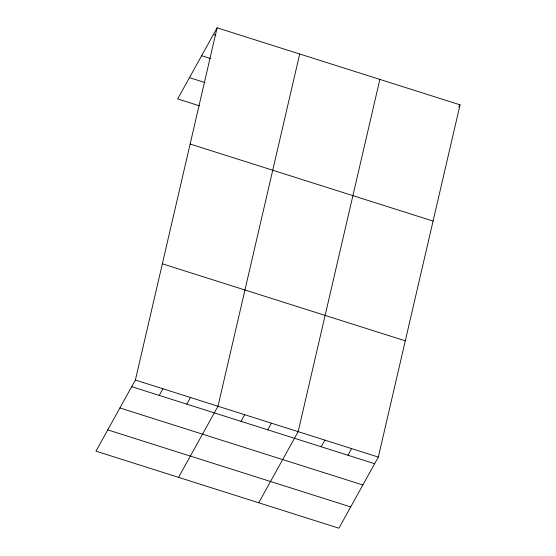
<?xml version="1.0" encoding="UTF-8"?>
<svg xmlns="http://www.w3.org/2000/svg" width="556" height="556" viewBox="0 0 556 556"><rect width="100%" height="100%" fill="white"/><g stroke="black" fill="none" stroke-linecap="round" stroke-linejoin="round"><path stroke-width="0.83" d="M135.386 380.047L217.097 27.8L460.041 104.827L378.33 457.074L338.903 528.2L95.959 451.173L135.386 380.047L378.33 457.074M299.698 53.988L217.987 406.234L178.559 477.368M379.866 79.404L298.162 431.651L258.735 502.784M217.097 27.8L177.67 98.926L199.535 105.862M159.238 395.413L162.922 388.776M186.774 404.142L190.451 397.505M241.033 421.344L244.709 414.707M267.756 429.816L271.432 423.179M458.818 107.037L460.041 104.827M321.201 446.767L324.885 440.13M347.931 455.239L351.607 448.602M213.421 34.437L215.846 35.209M201.619 55.718L210.529 58.547M189.464 77.645L204.851 82.524M190.131 144.039L433.075 221.066M162.352 263.808L405.296 340.828M131.709 386.684L374.654 463.711M119.908 407.965L362.853 484.992M107.753 429.892L350.704 506.919"/></g></svg>
